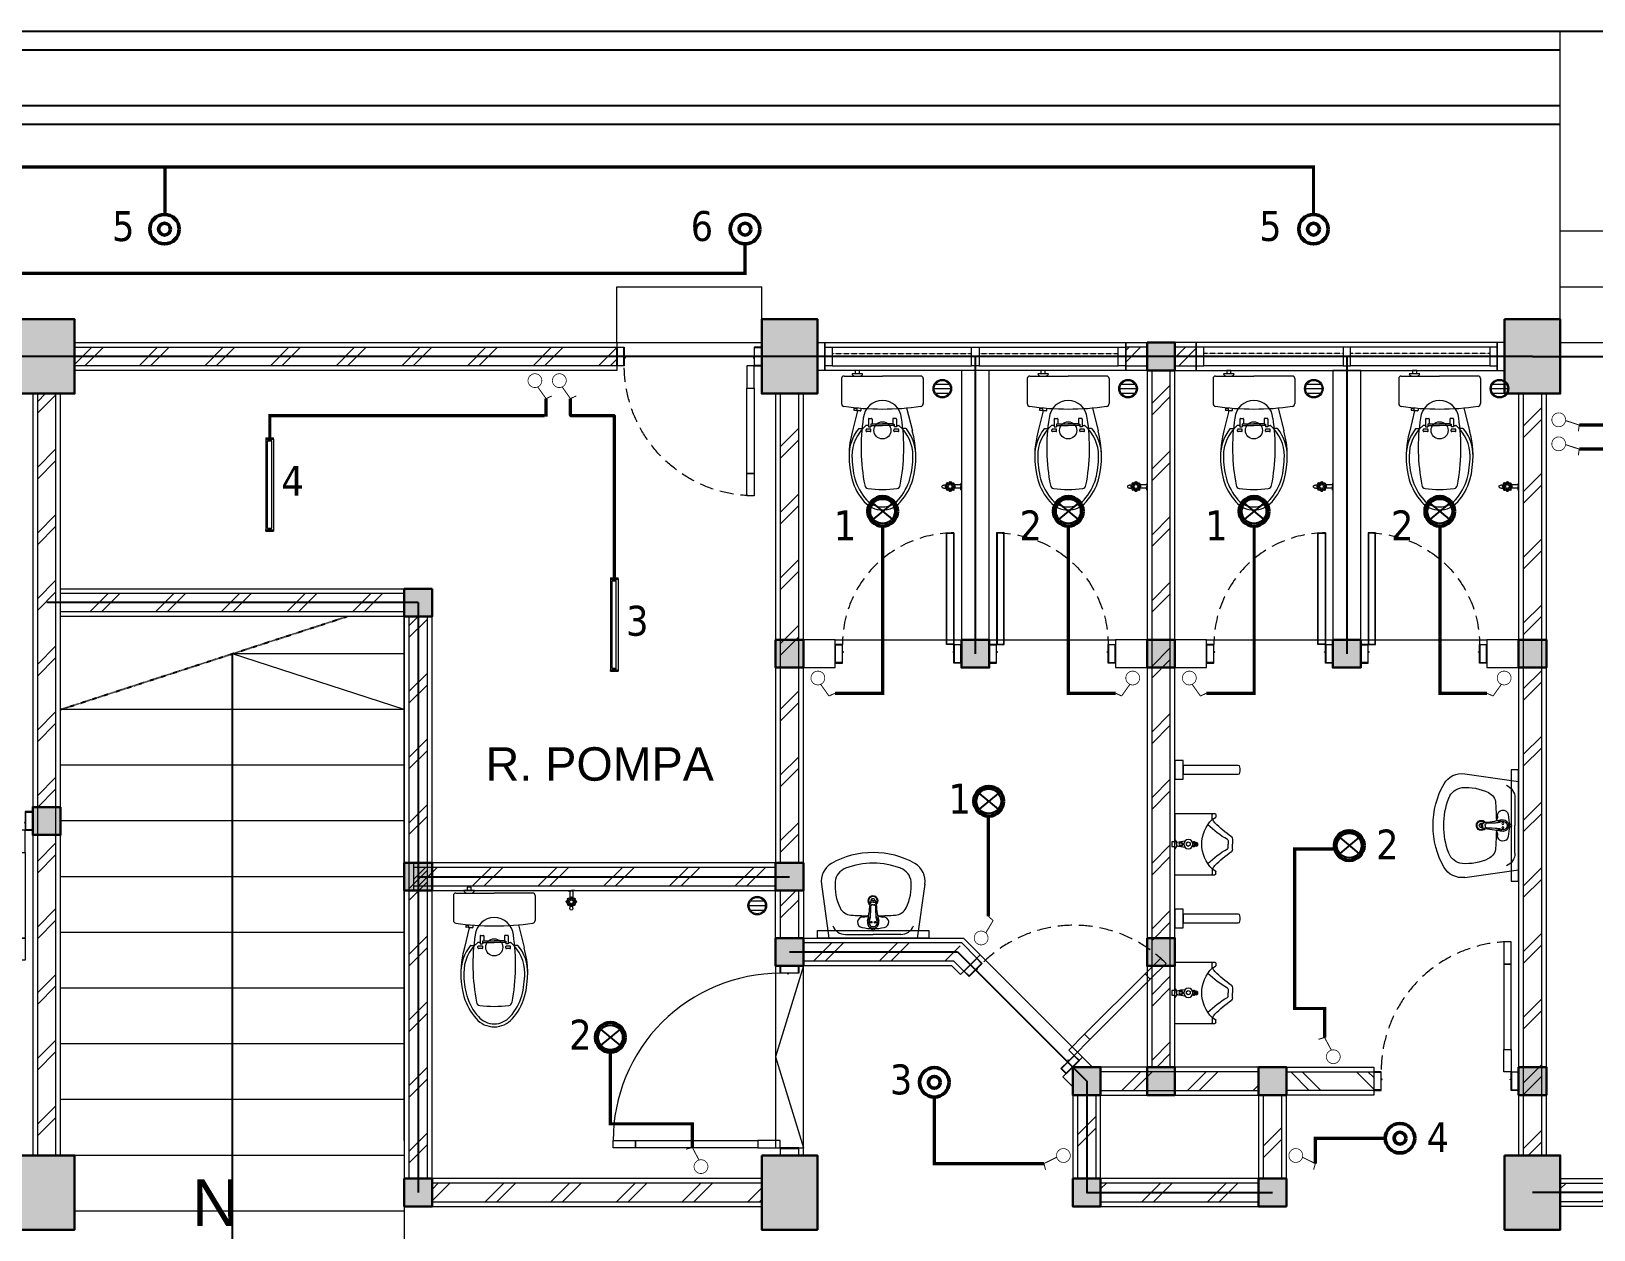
# Model space of a CAD drawing. Header units: millimetres. Extents: x -17012 to 17775, y -5570 to 5430.
# Drawn here: x -13506 to -11824, y -2368 to -1078 of the extents above; entities that cross this region are included whole.
import ezdxf
from ezdxf.enums import TextEntityAlignment as Align

# ---------------------------------------------------------------- set-up
doc = ezdxf.new("R2010")
doc.units = ezdxf.units.MM
for name, pattern in [('DASHDOT', [1, 0.5, -0.25, 0, -0.25]), ('DASHED2', [0.375, 0.25, -0.125]), ('HIDDEN', [0.375, 0.25, -0.125])]:
    doc.linetypes.add(name, pattern=pattern)
for name, color, linetype, lineweight in [('ars', 11, 'Continuous', 5), ('dinding', 5, 'Continuous', 15), ('HACH', 252, 'Continuous', 0), ('kabel', 1, 'Continuous', 50), ('KOLOM', 1, 'Continuous', 30), ('kus', 63, 'Continuous', 15), ('KUSEN', 30, 'Continuous', 15), ('LAMPU-LISTRIK', 22, 'Continuous', 0), ('lan', 7, 'Continuous', 15), ('not', 7, 'Continuous', 20), ('Notasi', 2, 'Continuous', 20), ('SANITAIR', 4, 'Continuous', 5), ('sol kol', 8, 'Continuous', 0)]:
    doc.layers.add(name, color=color, linetype=linetype, lineweight=lineweight)
doc.layers.add('as', color=1, linetype='Continuous', plot=False)
doc.layers.add('D1', color=1, linetype='Continuous')
doc.layers.add('potongan', color=210, linetype='Continuous')
doc.styles.get("Standard").update_dxf_attribs({"font": 'arial.ttf'})
doc.styles.add('tahoma', font='tahoma.ttf')
pattern_1 = [(45, (-13189.706, -4278.213), (-35.35534, 35.35534), []), (45, (-13177.206, -4278.213), (-35.35534, 35.35534), [])]

# ---------------------------------------------------------------- blocks, each defined once
blk = doc.blocks.new('K1')
at = {"layer": 'KOLOM'}
blk.add_lwpolyline([(0.2, 0.15), (-0.2, 0.15), (-0.2, -0.15), (0.2, -0.15), (0.2, 0.15)], dxfattribs=at)
blk = doc.blocks.new('P 70')
at = {"linetype": 'HIDDEN', "ltscale": 0.3}
blk.add_lwpolyline([(-0.74, 0.1, -0.414214), (-0.04, 0.8, -1.303225)], format="xyb", dxfattribs=at)
for points in [[(-0.04, 0.8), (-0.08, 0.8), (-0.08, 0.68), (-0.04, 0.68)], [(-0.04, 0.68), (-0.08, 0.68), (-0.08, 0.22), (-0.04, 0.22)], [(-0.04, 0.1), (-0.08, 0.1), (-0.08, 0.22), (-0.04, 0.22)], [(-0.7351, 0.06), (-0.74, 0.06), (-0.74, 0.0615), (-0.74, 0.1), (-0.78, 0.1), (-0.78, 0), (-0.74, 0), (-0.74, 0.0565), (-0.7351, 0.0583)], [(-0.742, 0.002), (-0.778, 0.002), (-0.778, 0.098), (-0.742, 0.098)], [(-0.0449, 0.06), (-0.04, 0.06), (-0.04, 0.0615), (-0.04, 0.1), (0, 0.1), (0, 0), (-0.04, 0), (-0.04, 0.0565), (-0.0449, 0.0583)], [(-0.038, 0.002), (-0.002, 0.002), (-0.002, 0.098), (-0.038, 0.098)]]:
    blk.add_lwpolyline(points, close=True)
blk = doc.blocks.new('KP')
at = {"layer": 'KOLOM'}
blk.add_lwpolyline([(0.075, -0.075), (-0.075, -0.075), (-0.075, 0.075), (0.075, 0.075), (0.075, -0.075)], dxfattribs=at)
blk = doc.blocks.new('washtafel L237 a')
for p, q in [((-0.2789, -0.2895), (-0.2378, 0)), ((-0.2378, 0), (0, 0)), ((0.2378, 0), (0, 0)), ((0.2789, -0.2895), (0.2378, 0)), ((-0.1485, -0.0191), (0, -0.0191)), ((0.1485, -0.0191), (0, -0.0191)), ((0, -0.1934), (-0.0071, -0.1934)), ((0, -0.2017), (-0.0067, -0.2017)), ((0, -0.1788), (-0.0059, -0.1788)), ((0, -0.1788), (0.0059, -0.1788)), ((0, -0.1934), (0.0071, -0.1934)), ((0, -0.2017), (0.0067, -0.2017))]:
    blk.add_line(p, q)
for centre, radius in [((-0.0111, -0.0848), 0.00488), ((0, -0.0432), 0.00695), ((0, -0.0432), 0.00529), ((0.0111, -0.0848), 0.00488)]:
    blk.add_circle(centre, radius)
for centre, radius, start, end in [((-0.1484, -0.0933), 0.0742, 90.06608, 157.50386), ((-0.0554, -0.0846), 0.0285, 98.13201, 275.81346), ((-0.0017, -0.3364), 0.2858, 89.66686, 101.6651), ((-0.0002, -0.0844), 0.0312, 89.69148, 225.35659), ((-0.0002, -0.0842), 0.0231, 89.5833, 212.81241), ((0.0017, -0.3364), 0.2858, 78.3349, 90.33314), ((0.0002, -0.0844), 0.0312, 314.64341, 90.30852), ((0.0002, -0.0842), 0.0231, 327.18759, 90.4167), ((0.0554, -0.0846), 0.0285, 264.18654, 81.86799), ((0.1484, -0.0933), 0.0742, 22.49614, 89.93392), ((0.0679, -0.2815), 0.2732, 154.05414, 184.62425), ((-0.1166, -0.1911), 0.0678, 92.54401, 154.459), ((0.0121, -2.1032), 1.9842, 91.19392, 93.80594), ((-0.0493, -0.1465), 0.0337, 40.11883, 95.45534), ((-0.528, -0.216), 0.5128, 2.56467, 13.89125), ((-0.0403, -0.1261), 0.0267, 4.63491, 46.93936), ((-0.0448, -0.113), 0.03, 5.69404, 32.81241), ((-0.6232, -0.1707), 0.6112, 359.80116, 5.69404), ((0.6232, -0.1707), 0.6112, 174.30596, 180.19884), ((0.0403, -0.1261), 0.0267, 133.06064, 175.36509), ((0.0448, -0.113), 0.03, 147.18759, 174.30596), ((0.528, -0.216), 0.5128, 166.10875, 177.43533), ((0.0493, -0.1465), 0.0337, 84.54466, 139.88117), ((-0.0121, -2.1032), 1.9842, 86.19406, 88.80608), ((0.1166, -0.1911), 0.0678, 25.541, 87.45599), ((-0.0679, -0.2815), 0.2732, 355.37575, 25.94586), ((0.0008, -0.1999), 0.0272, 129.5111, 54.46655), ((0.0009, -0.2), 0.0234, 136.87842, 48.81285), ((-0.0071, -0.1844), 0.009, 183.47511, 270), ((-0.0067, -0.1927), 0.009, 182.56467, 270), ((-0.0059, -0.1728), 0.006, 179.80116, 270), ((0.001, -0.1997), 0.0119, 184.49513, 2.42416), ((0.0059, -0.1728), 0.006, 270, 0.19884), ((0.0067, -0.1927), 0.009, 270, 357.43533), ((0.0071, -0.1844), 0.009, 270, 356.52489), ((-0.17, -0.3052), 0.11, 171.78601, 240.13946), ((-0.119, -0.2944), 0.0858, 186.0548, 250.1625), ((0.119, -0.2944), 0.0858, 289.8375, 353.9452), ((0.17, -0.3052), 0.11, 299.86054, 8.21399), ((-0.0032, -0.0174), 0.4426, 239.96311, 270.41712), ((-0.001, 0.0027), 0.4056, 248.72091, 270.13748), ((0.001, 0.0027), 0.4056, 269.86252, 291.27909), ((0.0032, -0.0174), 0.4426, 269.58288, 300.03689)]:
    blk.add_arc(centre, radius, start, end)
blk = doc.blocks.new('URINOIR ATAS')
for p, q in [((-0.027, 0.31), (0, 0.31)), ((-0.0198, 0.2864), (0, 0.2864)), ((0.027, 0.31), (0, 0.31)), ((0.0198, 0.2864), (0, 0.2864)), ((-0.165, 0), (-0.165, 0.2151)), ((-0.16, 0.2201), (-0.1473, 0.2201)), ((-0.1332, 0.2011), (-0.16, 0.2011)), ((-0.1332, 0.2011), (-0.143, 0.2176)), ((0.1332, 0.2011), (0.143, 0.2176)), ((0.1332, 0.2011), (0.16, 0.2011)), ((0.16, 0.2201), (0.1473, 0.2201)), ((0.165, 0), (0.165, 0.2151)), ((-0.0122, 0.1168), (0.0115, 0.1168)), ((-0.0113, 0.0974), (0.011, 0.0974)), ((-0.0112, 0.1072), (0.0111, 0.1072)), ((-0.0087, 0.112), (-0.0087, 0.1072)), ((-0.0075, 0.1132), (0.0078, 0.1132)), ((-0.0028, 0.1168), (-0.0028, 0.1132)), ((0.0026, 0.1168), (0.0026, 0.1132)), ((0.009, 0.112), (0.009, 0.1072)), ((-0.165, 0), (0, 0)), ((-0.009, 0.0103), (-0.0257, 0)), ((-0.0127, -0.0167), (-0.0127, 0)), ((-0.009, 0.0103), (0.0108, 0.0103)), ((0.165, 0), (0, 0)), ((0.0108, 0.0103), (0.0265, 0)), ((0.0127, 0), (0.0127, -0.0167)), ((0.0127, -0.0167), (-0.0127, -0.0167))]:
    blk.add_line(p, q)
for points in [[(-0.0111, 0.1072, 0.164804), (-0.0121, 0.1069, 0.105758), (-0.013, 0.1058, 0.068984), (-0.0136, 0.1043, 0.055178), (-0.0139, 0.1024, 0.055178), (-0.0137, 0.1004, 0.068984), (-0.0131, 0.0989, 0.105758), (-0.0122, 0.0977, 0.164804), (-0.0113, 0.0974, 0.164804), (-0.0103, 0.0977, 0.105758), (-0.0093, 0.0988, 0.068984), (-0.0088, 0.1003, 0.055178), (-0.0085, 0.1023, 0.055178), (-0.0087, 0.1043, 0.068984), (-0.0093, 0.1058, 0.105758), (-0.0102, 0.1069, 0.164804)], [(0, 0.0974, 0.070821), (0.0028, 0.0978, 0.082428), (0.005, 0.0988, 0.106823), (0.0065, 0.1005, 0.13413), (0.007, 0.1023, 0.13413), (0.0065, 0.1041, 0.106823), (0.005, 0.1058, 0.082428), (0.0028, 0.1069, 0.070821), (0, 0.1072, 0.070821), (-0.0028, 0.1069, 0.082428), (-0.005, 0.1058, 0.106823), (-0.0065, 0.1041, 0.13413), (-0.007, 0.1023, 0.13413), (-0.0065, 0.1005, 0.106823), (-0.005, 0.0988, 0.082428), (-0.0028, 0.0978, 0.070821)], [(0.0111, 0.1072, 0.164804), (0.0102, 0.1069, 0.105758), (0.0092, 0.1058, 0.068984), (0.0086, 0.1043, 0.055178), (0.0084, 0.1024, 0.055178), (0.0086, 0.1004, 0.068984), (0.0091, 0.0989, 0.105758), (0.0101, 0.0977, 0.164804), (0.011, 0.0974, 0.164804), (0.0119, 0.0977, 0.105758), (0.0129, 0.0988, 0.068984), (0.0135, 0.1003, 0.055178), (0.0137, 0.1023, 0.055178), (0.0135, 0.1043, 0.068984), (0.013, 0.1058, 0.105758), (0.012, 0.1069, 0.164804)]]:
    blk.add_lwpolyline(points, format="xyb", close=True)
blk.add_lwpolyline([(0.0065, 0.0614), (0.0126, 0.0719), (0.0065, 0.0824), (-0.0056, 0.0824), (-0.0117, 0.0719), (-0.0056, 0.0614)], close=True)
for centre, radius in [((0, 0.072), 0.025), ((0.0002, 0.032), 0.0106), ((0, 0.0319), 0.00723)]:
    blk.add_circle(centre, radius)
for centre, radius, start, end in [((-0.6138, 0.7181), 0.7085, 314.76544, 324.21792), ((-0.4765, 0.5364), 0.5177, 315.9836, 330.73363), ((-0.027, 0.2952), 0.0148, 90, 144.21792), ((-0.0198, 0.2805), 0.00593, 90, 150.73363), ((0.0198, 0.2805), 0.00593, 29.26637, 90), ((0.4765, 0.5364), 0.5177, 209.26637, 224.0164), ((0.027, 0.2952), 0.0148, 35.78208, 90), ((0.6138, 0.7181), 0.7085, 215.78208, 225.23456), ((-0.16, 0.2151), 0.005, 90, 180), ((-0.16, 0.1961), 0.005, 90, 180), ((-0.1473, 0.2151), 0.005, 30.58586, 90), ((-0.1513, 0.2563), 0.055, 287.36023, 311.4179), ((0.0012, 0.3316), 0.1873, 224.1477, 269.64221), ((-0.0012, 0.3316), 0.1873, 270.35779, 315.8523), ((0.1513, 0.2563), 0.055, 228.5821, 252.63977), ((0.1473, 0.2151), 0.005, 90, 149.41414), ((0.16, 0.2151), 0.005, 0, 90), ((0.16, 0.1961), 0.005, 0, 90), ((-0.0004, 0.1057), 0.0162, 43.01693, 136.98307), ((-0.0075, 0.112), 0.00119, 90, 180), ((0.0078, 0.112), 0.00119, 0, 90), ((0.1202, 0.0571), 0.1375, 181.34816, 199.92359), ((-0.1902, 0.0624), 0.2077, 345.47033, 357.66921)]:
    blk.add_arc(centre, radius, start, end)
blk = doc.blocks.new('P 60')
at = {"linetype": 'HIDDEN', "ltscale": 0.3}
blk.add_lwpolyline([(-0.64, 0.1, -0.414214), (-0.04, 0.7, -1.303225)], format="xyb", dxfattribs=at)
for points in [[(-0.04, 0.7), (-0.04, 0.1), (-0.08, 0.1), (-0.08, 0.7)], [(-0.042, 0.698), (-0.042, 0.102), (-0.078, 0.102), (-0.078, 0.698)], [(-0.6351, 0.06), (-0.64, 0.06), (-0.64, 0.0615), (-0.64, 0.1), (-0.68, 0.1), (-0.68, 0), (-0.64, 0), (-0.64, 0.0565), (-0.6351, 0.0583)], [(-0.642, 0.002), (-0.678, 0.002), (-0.678, 0.098), (-0.642, 0.098)], [(-0.0449, 0.06), (-0.04, 0.06), (-0.04, 0.0615), (-0.04, 0.1), (0, 0.1), (0, 0), (-0.04, 0), (-0.04, 0.0565), (-0.0449, 0.0583)], [(-0.038, 0.002), (-0.002, 0.002), (-0.002, 0.098), (-0.038, 0.098)]]:
    blk.add_lwpolyline(points, close=True)
blk = doc.blocks.new('KRAN ATAS')
for p, q in [((-0.0185, 0.0015), (-0.0185, 0)), ((-0.0185, 0), (0, 0)), ((-0.018, 0.002), (0, 0.002)), ((-0.0085, 0.006), (-0.0085, 0.0396)), ((0.018, 0.002), (0, 0.002)), ((0.0185, 0), (0, 0)), ((0.0085, 0.006), (0.0085, 0.0396)), ((0.0185, 0.0015), (0.0185, 0))]:
    blk.add_line(p, q)
for centre, radius, start, end in [((-0.0413, 0.0899), 0.0331, 343.1048, 7.2203), ((0, 0.0958), 0.00865, 90, 191.4881), ((-0.0001, 0.0803), 0.0057, 89.095, 165.324), ((-0.0001, 0.0792), 0.0057, 89.095, 152.59378), ((0, 0.0958), 0.00865, 348.5119, 90), ((0.0001, 0.0803), 0.0057, 14.676, 90.905), ((0.0001, 0.0792), 0.0057, 27.40622, 90.905), ((0.0413, 0.0899), 0.0331, 172.7797, 196.8952), ((-0.0215, 0.0597), 0.0057, 92.509, 270.03428), ((-0.0203, 0.0597), 0.0057, 105.44997, 257.24072), ((-0.0001, 0.0602), 0.0223, 89.786, 270.21408), ((-0.0155, 0.075), 0.0057, 47.464, 224.6597), ((-0.0148, 0.0454), 0.0057, 142.579, 307.6346), ((-0.0147, 0.0741), 0.0057, 60.32073, 212.54146), ((-0.014, 0.0462), 0.0057, 154.49735, 295.72823), ((-0.018, 0.0015), 0.0005, 90, 180), ((-0.0001, 0.0604), 0.0162, 89.70943, 270.29489), ((-0.0125, 0.006), 0.004, 270, 0), ((-0.0001, 0.0602), 0.0102, 89.532, 270.46788), ((0.0004, 0.0397), 0.0057, 191.86, 266.0615), ((0.0004, 0.0409), 0.0057, 205.96523, 266.0615), ((0.0001, 0.0602), 0.0223, 269.78592, 90.214), ((0.0001, 0.0604), 0.0162, 269.70511, 90.29057), ((0.0001, 0.0602), 0.0102, 269.53212, 90.468), ((-0.0004, 0.0397), 0.0057, 273.9385, 348.14), ((-0.0004, 0.0409), 0.0057, 273.9385, 334.03477), ((0.0125, 0.006), 0.004, 180, 270), ((0.0148, 0.0454), 0.0057, 232.3654, 37.421), ((0.014, 0.0462), 0.0057, 244.27177, 25.50265), ((0.0155, 0.075), 0.0057, 315.3403, 132.536), ((0.0147, 0.0741), 0.0057, 327.45854, 119.67927), ((0.018, 0.0015), 0.0005, 0, 90), ((0.0215, 0.0597), 0.0057, 269.96572, 87.491), ((0.0203, 0.0597), 0.0057, 282.75928, 74.55003)]:
    blk.add_arc(centre, radius, start, end)
blk = doc.blocks.new('CLOSET ATAS')
for p, q in [((0, 0.2065), (0, 0)), ((0.0135, 0.22), (0.1478, 0.22)), ((0.1715, 0.1302), (0.294, 0.161)), ((0.2661, 0.0755), (0.2661, 0.0876)), ((0.2825, 0.1254), (0.2825, 0.1065)), ((0.2854, 0.0847), (0.2854, 0.0653)), ((0.2956, 0.0878), (0.2884, 0.0878)), ((0.2986, 0.0847), (0.2986, 0.0653)), ((0, -0.2065), (0, 0)), ((0.2282, 0.0728), (0.2282, 0.0581)), ((0.2309, 0.0755), (0.2726, 0.0755)), ((0.2309, 0.0554), (0.2565, 0.0554)), ((0.2565, 0.0554), (0.2593, 0.0631)), ((0.2565, 0.0554), (0.2565, 0)), ((0.2565, -0.0554), (0.2565, 0)), ((0.2593, 0.0631), (0.2726, 0.0631)), ((0.2662, 0.0631), (0.2662, 0)), ((0.2662, -0.0631), (0.2662, 0)), ((0.2726, 0.0755), (0.2726, 0.0631)), ((0.2956, 0.0622), (0.2884, 0.0622)), ((0.2282, -0.0728), (0.2282, -0.0581)), ((0.2309, -0.0554), (0.2565, -0.0554)), ((0.2309, -0.0755), (0.2726, -0.0755)), ((0.2565, -0.0554), (0.2593, -0.0631)), ((0.2593, -0.0631), (0.2726, -0.0631)), ((0.2661, -0.0755), (0.2661, -0.0876)), ((0.2726, -0.0755), (0.2726, -0.0631)), ((0.2854, -0.0653), (0.2854, -0.0847)), ((0.2956, -0.0622), (0.2884, -0.0622)), ((0.2986, -0.0653), (0.2986, -0.0847)), ((-0.013, -0.1235), (-0.0311, -0.1235)), ((-0.0311, -0.1235), (-0.0311, -0.1465)), ((-0.0311, -0.1465), (-0.013, -0.1465)), ((-0.013, -0.1065), (-0.013, -0.1635)), ((0.1707, -0.1382), (0.185, -0.1382)), ((0.1726, -0.1163), (0.185, -0.1163)), ((0.1727, -0.1509), (0.1727, -0.1382)), ((0.1754, -0.1536), (0.1816, -0.1536)), ((0.1843, -0.1382), (0.1843, -0.1509)), ((0.1877, -0.1191), (0.1877, -0.1355)), ((0.1877, -0.1343), (0.294, -0.161)), ((0.2825, -0.1254), (0.2825, -0.1065)), ((0.2956, -0.0878), (0.2884, -0.0878)), ((0.0135, -0.22), (0.1478, -0.22))]:
    blk.add_line(p, q)
blk.add_circle((0.292, 0), 0.046)
for centre, radius, start, end in [((0.0135, 0.2065), 0.0135, 90, 180), ((0.1478, 0.205), 0.015, 8.08701, 90), ((-1.2701, 0.0035), 1.4471, 359.8599, 8.08701), ((0.4286, -0.0506), 0.2306, 89.48257, 128.74106), ((0.4306, -0.32), 0.5, 75.27892, 105.85155), ((0.2354, 0), 0.1034, 95.49361, 264.50639), ((0.3852, -0.9507), 1.0657, 79.04609, 98.61965), ((0.2711, 0.0876), 0.005, 138.74052, 180), ((0.4286, -0.0506), 0.2146, 89.48257, 138.74052), ((0.2875, 0.1254), 0.005, 128.74106, 180), ((0.2884, 0.0847), 0.00307, 90, 180), ((0.2956, 0.0847), 0.00307, 0, 90), ((0.4306, -0.32), 0.484, 75.27892, 90), ((0.4654, -0.1406), 0.3019, 48.53709, 73.13138), ((0.4654, -0.1406), 0.3179, 48.53709, 73.13138), ((0.5848, 0.0758), 0.02, 7.84587, 81.60377), ((0.59, 0), 0.114, 0, 48.65811), ((0.59, 0), 0.13, 0, 48.65811), ((-1.2701, -0.0035), 1.4471, 351.91299, 0.1401), ((0.2309, 0.0728), 0.00271, 90, 180), ((0.2309, 0.0581), 0.00271, 180, 270), ((0.2884, 0.0653), 0.00307, 180, 270), ((0.2956, 0.0653), 0.00307, 270, 0), ((0.035, 0), 0.575, 352.15413, 7.84587), ((0.59, 0), 0.114, 311.34189, 0), ((0.59, 0), 0.13, 311.34189, 0), ((0.2309, -0.0581), 0.00271, 90, 180), ((0.2309, -0.0728), 0.00271, 180, 270), ((0.2884, -0.0653), 0.00307, 90, 180), ((0.2956, -0.0653), 0.00307, 0, 90), ((0.5848, -0.0758), 0.02, 278.39623, 352.15413), ((-0.0162, -0.1234), 0.0171, 24.41224, 79.38682), ((-0.0162, -0.1467), 0.0171, 280.61318, 335.58776), ((0.1754, -0.1509), 0.00271, 180, 270), ((0.1816, -0.1509), 0.00271, 270, 0), ((0.185, -0.1191), 0.00271, 0, 90), ((0.185, -0.1355), 0.00271, 270, 0), ((0.3853, 0.9483), 1.0633, 261.35799, 280.97627), ((0.2711, -0.0876), 0.005, 180, 221.25948), ((0.4286, 0.0506), 0.2146, 221.25948, 270.51743), ((0.2875, -0.1254), 0.005, 180, 231.25894), ((0.4286, 0.0506), 0.2306, 231.25894, 270.51743), ((0.2884, -0.0847), 0.00307, 180, 270), ((0.4306, 0.32), 0.5, 254.14845, 284.72108), ((0.2956, -0.0847), 0.00307, 270, 0), ((0.4306, 0.32), 0.484, 270, 284.72108), ((0.4654, 0.1406), 0.3019, 286.86862, 311.46291), ((0.4654, 0.1406), 0.3179, 286.86862, 311.46291), ((0.0135, -0.2065), 0.0135, 180, 270), ((0.1478, -0.205), 0.015, 270, 351.91299)]:
    blk.add_arc(centre, radius, start, end)
blk = doc.blocks.new('*X4')
at = {"color": 0}
for p, q in [((18.491, 19.1926), (18.5795, 19.1926)), ((18.4987, 19.2176), (18.5717, 19.2176)), ((18.4987, 19.1676), (18.5717, 19.1676))]:
    blk.add_line(p, q, dxfattribs=at)
blk = doc.blocks.new('SFLOOR')
for radius in [0.05, 0.0442]:
    blk.add_circle((0, 0), radius)
blk.add_blockref('*X4', (-18.5352, -19.1926))
blk = doc.blocks.new('NOTASI RUANG')
at = {"layer": 'not'}
for height, p in [(0.26, (-0.011, 0.3)), (0.175, (-0.009, -0.017))]:
    blk.add_attdef('RUANG', text='', height=height, dxfattribs=at).set_placement(p, align=Align.MIDDLE_CENTER)
blk = doc.blocks.new('ROSET')
at = {"layer": 'kabel', "color": 2, "linetype": 'Continuous'}
blk.add_circle((917212.6, 345614.4), 15.9, dxfattribs=at)
at = {"layer": 'potongan', "color": 2, "ltscale": 150}
for p, q in [((917202.4, 345622.9), (917222.8, 345606)), ((917222.8, 345622.9), (917202.4, 345606))]:
    blk.add_line(p, q, dxfattribs=at)
blk.add_circle((917212.6, 345614.4), 13.2, dxfattribs=at)
blk = doc.blocks.new('RV2')
at = {"layer": 'kabel', "color": 2, "linetype": 'Continuous'}
for radius in [15.9, 6.34]:
    blk.add_circle((936836.5, 350587.4), radius, dxfattribs=at)
blk = doc.blocks.new('GEH')
at = {"layer": 'D1', "color": 60, "const_width": 8.16}
for points in [[(2070636, -300082), (2070659, -299965)], [(2070659, -299965), (2070712, -299965)]]:
    blk.add_lwpolyline(points, dxfattribs=at)
at = {"layer": 'D1', "color": 60, "const_width": 6.12}
for points in [[(2070579, -300138, -0.991808), (2070694, -300139)], [(2070579, -300139, 0.991808), (2070694, -300138)]]:
    blk.add_lwpolyline(points, format="xyb", dxfattribs=at)
blk = doc.blocks.new('RVG2E')
at = {"layer": 'LAMPU-LISTRIK', "color": 60, "ltscale": 2}
for p, q in [((916780.2, 336533.6), (916780.2, 336525.3)), ((916780.2, 336533.6), (916781.4, 336533.6)), ((916781.4, 336525.3), (916780.2, 336525.3)), ((916781.4, 336533.6), (916781.4, 336525.3)), ((916782.6, 336530.8), (916781.4, 336530.8)), ((916782.6, 336530.5), (916781.4, 336530.5)), ((916782.6, 336528.8), (916781.4, 336528.8)), ((916782.6, 336528.5), (916781.4, 336528.5)), ((916782.6, 336531.2), (916782.6, 336528.1)), ((916783.2, 336531.9), (916877.4, 336531.9)), ((916783.2, 336527.4), (916877.4, 336527.4)), ((916783.4, 336531.9), (916783.4, 336527.4)), ((916877.3, 336531.9), (916877.3, 336527.4)), ((916878.1, 336531.2), (916878.1, 336528.1)), ((916878.1, 336530.8), (916879.3, 336530.8)), ((916878.1, 336530.5), (916879.3, 336530.5)), ((916878.1, 336528.8), (916879.3, 336528.8)), ((916878.1, 336528.5), (916879.3, 336528.5)), ((916879.3, 336533.6), (916879.3, 336525.3)), ((916880.4, 336533.6), (916879.3, 336533.6)), ((916879.3, 336525.3), (916880.4, 336525.3)), ((916880.4, 336533.6), (916880.4, 336525.3))]:
    blk.add_line(p, q, dxfattribs=at)
at = {"layer": 'LAMPU-LISTRIK', "color": 60}
for p, q in [((916879.3, 336533.6), (916781.4, 336533.6)), ((916879.3, 336525.3), (916781.4, 336525.3))]:
    blk.add_line(p, q, dxfattribs=at)
at = {"layer": 'LAMPU-LISTRIK', "color": 60, "ltscale": 2}
for centre, major_axis, start_param, end_param in [((916783.2, 336531.2), (-0.479, 0.479), -0.785398, 0.785398), ((916783.2, 336528.1), (-0.479, 0.479), 0.785398, 2.356194), ((916877.4, 336531.2), (0.479, 0.479), 5.497787, 7.068583), ((916877.4, 336528.1), (0.479, 0.479), 3.926991, 5.497787)]:
    blk.add_ellipse(centre, major_axis=major_axis, ratio=1, start_param=start_param, end_param=end_param, dxfattribs=at)

msp = doc.modelspace()

# ---------------------------------------------------------------- hatches: boundary and pattern name
at = {"layer": 'ars'}
h = msp.add_hatch(dxfattribs=at)
h.set_pattern_fill('TEMBOK', color=256, scale=50)
h.set_pattern_definition(pattern_1)
h.paths.add_polyline_path([(-13459.7, -1418.2), (-12875.7, -1418.2), (-12875.7, -1438.2), (-13459.7, -1438.2)])
h = msp.add_hatch(dxfattribs=at)
h.set_pattern_fill('TEMBOK', color=256, scale=50)
h.set_pattern_definition([(45, (-12445.706, -3378.213), (-35.3553, 35.3553), []), (45, (-12433.206, -3378.213), (-35.3553, 35.3553), [])])
h.paths.add_polyline_path([(-12304.7, -1418.2), (-12327.7, -1418.2), (-12327.7, -1438.2), (-12304.7, -1438.2)])
h = msp.add_hatch(dxfattribs=at)
h.set_pattern_fill('TEMBOK', color=256, scale=50)
h.set_pattern_definition([(45, (-12384.706, -3378.213), (-35.3553, 35.3553), []), (45, (-12372.206, -3378.213), (-35.3553, 35.3553), [])])
h.paths.add_polyline_path([(-12251.7, -1418.2), (-12274.7, -1418.2), (-12274.7, -1438.2), (-12251.7, -1438.2)])
h = msp.add_hatch(dxfattribs=at)
h.set_pattern_fill('TEMBOK', color=256, scale=50)
h.set_pattern_definition(pattern_1)
h.paths.add_polyline_path([(-12299.7, -1443.2), (-12299.7, -2193.2), (-12279.7, -2193.2), (-12279.7, -1443.2)])
h = msp.add_hatch(dxfattribs=at)
h.set_pattern_fill('TEMBOK', color=256, scale=50)
h.set_pattern_definition(pattern_1)
h.paths.add_polyline_path([(-13479.7, -2288.2), (-13479.7, -1468.2), (-13499.7, -1468.2), (-13499.7, -2288.2)])
h = msp.add_hatch(dxfattribs=at)
h.set_pattern_fill('TEMBOK', color=256, scale=50)
h.set_pattern_definition(pattern_1)
h.paths.add_polyline_path([(-12679.7, -1973.2), (-12679.7, -1468.2), (-12699.7, -1468.2), (-12699.7, -1973.2)])
h = msp.add_hatch(dxfattribs=at)
h.set_pattern_fill('TEMBOK', color=256, scale=50)
h.set_pattern_definition(pattern_1)
h.paths.add_polyline_path([(-11879.7, -2288.2), (-11879.7, -1468.2), (-11899.7, -1468.2), (-11899.7, -2288.2)])
h = msp.add_hatch(dxfattribs=at)
h.set_pattern_fill('TEMBOK', color=256, scale=50)
h.set_pattern_definition(pattern_1)
h.paths.add_polyline_path([(-13474.7, -1683.2), (-13104.7, -1683.2), (-13104.7, -1703.2), (-13474.7, -1703.2)])
h = msp.add_hatch(dxfattribs=at)
h.set_pattern_fill('TEMBOK', color=256, scale=50)
h.set_pattern_definition([(45, (-13184.706, -4278.213), (-35.3553, 35.3553), []), (45, (-13172.206, -4278.213), (-35.3553, 35.3553), [])])
h.paths.add_polyline_path([(-13079.7, -2313.2), (-13079.7, -1708.2), (-13099.7, -1708.2), (-13099.7, -2313.2)])
h = msp.add_hatch(dxfattribs=at)
h.set_pattern_fill('TEMBOK', color=256, scale=50)
h.set_pattern_definition(pattern_1)
h.paths.add_polyline_path([(-12704.7, -1978.2), (-13094.7, -1978.2), (-13094.7, -1998.2), (-12704.7, -1998.2)])
h = msp.add_hatch(dxfattribs=at)
h.set_pattern_fill('TEMBOK', color=256, scale=50)
h.set_pattern_definition(pattern_1)
h.paths.add_polyline_path([(-12699.7, -2003.2), (-12699.7, -2054.2), (-12679.7, -2054.2), (-12679.7, -2003.2)])
h = msp.add_hatch(dxfattribs=at)
h.set_pattern_fill('TEMBOK', color=256, scale=50)
h.set_pattern_definition([(45, (-13189.706, -4019.213), (-35.3553, 35.3553), []), (45, (-13177.206, -4019.213), (-35.3553, 35.3553), [])])
h.paths.add_polyline_path([(-12674.7, -2059.2), (-12504.6, -2059.2), (-12512.8, -2079.2), (-12674.7, -2079.2)])
h = msp.add_hatch(dxfattribs=at)
h.set_pattern_fill('TEMBOK', color=256, scale=50)
h.set_pattern_definition(pattern_1)
h.paths.add_polyline_path([(-12184.7, -2198.2), (-12354.7, -2198.2), (-12354.7, -2218.2), (-12184.7, -2218.2)])
h = msp.add_hatch(dxfattribs=at)
h.set_pattern_fill('TEMBOK', color=256, scale=50)
h.set_pattern_definition([(135, (-10884.706, -4158.213), (35.3553, 35.3553), []), (135, (-10897.206, -4158.213), (35.3553, 35.3553), [])])
h.paths.add_polyline_path([(-12154.7, -2198.2), (-12060.7, -2198.2), (-12060.7, -2218.2), (-12154.7, -2218.2)])
h = msp.add_hatch(dxfattribs=at)
h.set_pattern_fill('TEMBOK', color=256, scale=50)
h.set_pattern_definition(pattern_1)
h.paths.add_polyline_path([(-12379.7, -2223.2), (-12379.7, -2313.2), (-12359.7, -2313.2), (-12359.7, -2223.2)])
h = msp.add_hatch(dxfattribs=at)
h.set_pattern_fill('TEMBOK', color=256, scale=50)
h.set_pattern_definition(pattern_1)
h.paths.add_polyline_path([(-12179.7, -2223.2), (-12179.7, -2313.2), (-12159.7, -2313.2), (-12159.7, -2223.2)])
h = msp.add_hatch(dxfattribs=at)
h.set_pattern_fill('TEMBOK', color=256, scale=50)
h.set_pattern_definition(pattern_1)
h.paths.add_polyline_path([(-12719.7, -2318.2), (-13074.7, -2318.2), (-13074.7, -2338.2), (-12719.7, -2338.2)])
h = msp.add_hatch(dxfattribs=at)
h.set_pattern_fill('TEMBOK', color=256, scale=50)
h.set_pattern_definition(pattern_1)
h.paths.add_polyline_path([(-12184.7, -2318.2), (-12354.7, -2318.2), (-12354.7, -2338.2), (-12184.7, -2338.2)])
h = msp.add_hatch(dxfattribs=at)
h.set_pattern_fill('TEMBOK', color=256, scale=50)
h.set_pattern_definition(pattern_1)
h.paths.add_polyline_path([(-11319.7, -2338.2), (-11859.7, -2338.2), (-11859.7, -2318.2), (-11319.7, -2318.2)])
at = {"layer": 'sol kol'}
for points in [[(-13519.7, -1388.2), (-13519.7, -1468.2), (-13459.7, -1468.2), (-13459.7, -1388.2)], [(-12719.7, -1388.2), (-12719.7, -1468.2), (-12659.7, -1468.2), (-12659.7, -1388.2)], [(-11919.7, -1388.2), (-11919.7, -1468.2), (-11859.7, -1468.2), (-11859.7, -1388.2)], [(-12304.7, -1413.2), (-12274.7, -1413.2), (-12274.7, -1443.2), (-12304.7, -1443.2)], [(-13074.7, -1678.2), (-13104.7, -1678.2), (-13104.7, -1708.2), (-13074.7, -1708.2)], [(-12704.7, -1733.2), (-12674.7, -1733.2), (-12674.7, -1763.2), (-12704.7, -1763.2)], [(-12504.7, -1733.2), (-12474.7, -1733.2), (-12474.7, -1763.2), (-12504.7, -1763.2)], [(-12304.7, -1733.2), (-12274.7, -1733.2), (-12274.7, -1763.2), (-12304.7, -1763.2)], [(-12104.7, -1733.2), (-12074.7, -1733.2), (-12074.7, -1763.2), (-12104.7, -1763.2)], [(-11904.7, -1733.2), (-11874.7, -1733.2), (-11874.7, -1763.2), (-11904.7, -1763.2)], [(-13474.7, -1913.2), (-13504.7, -1913.2), (-13504.7, -1943.2), (-13474.7, -1943.2)], [(-13074.7, -1973.2), (-13104.7, -1973.2), (-13104.7, -2003.2), (-13074.7, -2003.2)], [(-12674.7, -1973.2), (-12704.7, -1973.2), (-12704.7, -2003.2), (-12674.7, -2003.2)], [(-12674.7, -2054.2), (-12704.7, -2054.2), (-12704.7, -2084.2), (-12674.7, -2084.2)], [(-12304.7, -2054.2), (-12274.7, -2054.2), (-12274.7, -2084.2), (-12304.7, -2084.2)], [(-12384.7, -2193.2), (-12354.7, -2193.2), (-12354.7, -2223.2), (-12384.7, -2223.2)], [(-12304.7, -2193.2), (-12274.7, -2193.2), (-12274.7, -2223.2), (-12304.7, -2223.2)], [(-12184.7, -2193.2), (-12154.7, -2193.2), (-12154.7, -2223.2), (-12184.7, -2223.2)], [(-11904.7, -2193.2), (-11874.7, -2193.2), (-11874.7, -2223.2), (-11904.7, -2223.2)], [(-13519.7, -2288.2), (-13519.7, -2368.2), (-13459.7, -2368.2), (-13459.7, -2288.2)], [(-12719.7, -2288.2), (-12719.7, -2368.2), (-12659.7, -2368.2), (-12659.7, -2288.2)], [(-11919.7, -2288.2), (-11919.7, -2368.2), (-11859.7, -2368.2), (-11859.7, -2288.2)], [(-13074.7, -2313.2), (-13104.7, -2313.2), (-13104.7, -2343.2), (-13074.7, -2343.2)], [(-12384.7, -2313.2), (-12354.7, -2313.2), (-12354.7, -2343.2), (-12384.7, -2343.2)], [(-12184.7, -2313.2), (-12154.7, -2313.2), (-12154.7, -2343.2), (-12184.7, -2343.2)]]:
    msp.add_hatch(color=256, dxfattribs=at).paths.add_polyline_path(points)

# ---------------------------------------------------------------- linework, layer by layer
for p, q in [((-15639.7, -1078.2), (-10339.7, -1078.2)), ((-15619.7, -1098.2), (-11859.7, -1098.2)), ((-15559.7, -1158.2), (-11859.7, -1158.2)), ((-15539.7, -1178.2), (-11859.7, -1178.2)), ((-13289.7, -2408.2), (-13289.7, -1748.2))]:
    msp.add_line(p, q)
at = {"linetype": 'DASHDOT'}
msp.add_line((-13474.7, -1808.2), (-13166.4, -1708.2), dxfattribs=at)
at = {"layer": 'ars'}
for p, q in [((-12674.7, -2059.2), (-12504.6, -2059.2)), ((-12674.7, -2079.2), (-12674.7, -2059.2)), ((-12487.9, -2075.8), (-12504.6, -2059.2)), ((-12512.8, -2079.2), (-12674.7, -2079.2)), ((-12502.1, -2090), (-12512.8, -2079.2))]:
    msp.add_line(p, q, dxfattribs=at)
for points in [[(-13459.7, -1418.2), (-12875.7, -1418.2), (-12875.7, -1438.2), (-13459.7, -1438.2)], [(-12304.7, -1418.2), (-12327.7, -1418.2), (-12327.7, -1438.2), (-12304.7, -1438.2)], [(-12251.7, -1418.2), (-12274.7, -1418.2), (-12274.7, -1438.2), (-12251.7, -1438.2)], [(-12299.7, -1443.2), (-12299.7, -2193.2), (-12279.7, -2193.2), (-12279.7, -1443.2)], [(-13479.7, -2288.2), (-13479.7, -1468.2), (-13499.7, -1468.2), (-13499.7, -2288.2)], [(-12679.7, -1973.2), (-12679.7, -1468.2), (-12699.7, -1468.2), (-12699.7, -1973.2)], [(-11879.7, -2288.2), (-11879.7, -1468.2), (-11899.7, -1468.2), (-11899.7, -2288.2)], [(-13474.7, -1683.2), (-13104.7, -1683.2), (-13104.7, -1703.2), (-13474.7, -1703.2)], [(-13079.7, -2313.2), (-13079.7, -1708.2), (-13099.7, -1708.2), (-13099.7, -2313.2)], [(-12266, -1883.2), (-12266, -1863.2), (-12274.7, -1863.2), (-12274.7, -1883.2)], [(-12704.7, -1978.2), (-13094.7, -1978.2), (-13094.7, -1998.2), (-12704.7, -1998.2)], [(-12699.7, -2003.2), (-12699.7, -2054.2), (-12679.7, -2054.2), (-12679.7, -2003.2)], [(-12266, -2043.2), (-12266, -2023.2), (-12274.7, -2023.2), (-12274.7, -2043.2)], [(-12184.7, -2198.2), (-12354.7, -2198.2), (-12354.7, -2218.2), (-12184.7, -2218.2)], [(-12154.7, -2198.2), (-12060.7, -2198.2), (-12060.7, -2218.2), (-12154.7, -2218.2)], [(-12379.7, -2223.2), (-12379.7, -2313.2), (-12359.7, -2313.2), (-12359.7, -2223.2)], [(-12179.7, -2223.2), (-12179.7, -2313.2), (-12159.7, -2313.2), (-12159.7, -2223.2)], [(-12719.7, -2318.2), (-13074.7, -2318.2), (-13074.7, -2338.2), (-12719.7, -2338.2)], [(-12184.7, -2318.2), (-12354.7, -2318.2), (-12354.7, -2338.2), (-12184.7, -2338.2)], [(-11319.7, -2338.2), (-11859.7, -2338.2), (-11859.7, -2318.2), (-11319.7, -2318.2)]]:
    msp.add_lwpolyline(points, close=True, dxfattribs=at)
at = {"layer": 'as'}
for p, q in [((-13089.7, -1693.2), (-13489.7, -1693.2)), ((-13089.7, -1693.2), (-13089.7, -2328.2)), ((-13089.7, -1988.2), (-12689.7, -1988.2)), ((-12689.7, -2069.2), (-12508.7, -2069.2))]:
    msp.add_line(p, q, dxfattribs=at)
for points in [[(-13489.7, -1428.2), (-15289.7, -1428.2)], [(-12689.7, -1428.2), (-13489.7, -1428.2)], [(-11889.7, -1428.2), (-12689.7, -1428.2)], [(-12489.7, -1428.2), (-12489.7, -1748.2)], [(-12089.7, -1428.2), (-12089.7, -1748.2)], [(-11889.7, -1428.2), (-10689.7, -1428.2), (-10689.7, -3628.2)], [(-12508.7, -2069.2), (-12369.7, -2208.2), (-12369.7, -2328.2), (-12169.7, -2328.2)], [(-10689.7, -2328.2), (-11889.7, -2328.2)]]:
    msp.add_lwpolyline(points, dxfattribs=at)
at = {"layer": 'dinding'}
for p, q in [((-12674.7, -2054.2), (-12502.5, -2054.2)), ((-12674.7, -2084.2), (-12674.7, -2054.2)), ((-12484.4, -2072.3), (-12502.5, -2054.2)), ((-12514.9, -2084.2), (-12674.7, -2084.2)), ((-12505.6, -2093.5), (-12514.9, -2084.2)), ((-12505.6, -2093.5), (-12484.4, -2072.3)), ((-12374.1, -2182.6), (-12395.3, -2203.8)), ((-12363.5, -2193.2), (-12374.1, -2182.6)), ((-12384.7, -2214.4), (-12395.3, -2203.8))]:
    msp.add_line(p, q, dxfattribs=at)
for points in [[(-13459.7, -1413.2), (-12875.7, -1413.2), (-12875.7, -1443.2), (-13459.7, -1443.2)], [(-12659.7, -1413.2), (-12651.7, -1413.2), (-12651.7, -1443.2), (-12659.7, -1443.2)], [(-12327.7, -1413.2), (-12304.7, -1413.2), (-12304.7, -1443.2), (-12327.7, -1443.2)], [(-12251.7, -1413.2), (-12274.7, -1413.2), (-12274.7, -1443.2), (-12251.7, -1443.2)], [(-11919.7, -1413.2), (-11927.7, -1413.2), (-11927.7, -1443.2), (-11919.7, -1443.2)], [(-12504.7, -1443.2), (-12504.7, -1733.2), (-12474.7, -1733.2), (-12474.7, -1443.2)], [(-12304.7, -1443.2), (-12304.7, -2193.2), (-12274.7, -2193.2), (-12274.7, -1443.2)], [(-12104.7, -1443.2), (-12104.7, -1733.2), (-12074.7, -1733.2), (-12074.7, -1443.2)], [(-13474.7, -2288.2), (-13474.7, -1468.2), (-13504.7, -1468.2), (-13504.7, -2288.2)], [(-12674.7, -1973.2), (-12674.7, -1468.2), (-12704.7, -1468.2), (-12704.7, -1973.2)], [(-11874.7, -2288.2), (-11874.7, -1468.2), (-11904.7, -1468.2), (-11904.7, -2288.2)], [(-13474.7, -1678.2), (-13104.7, -1678.2), (-13104.7, -1708.2), (-13474.7, -1708.2)], [(-13074.7, -2313.2), (-13074.7, -1708.2), (-13104.7, -1708.2), (-13104.7, -2313.2)], [(-12640.7, -1733.2), (-12674.7, -1733.2), (-12674.7, -1763.2), (-12640.7, -1763.2)], [(-12304.7, -1733.2), (-12338.7, -1733.2), (-12338.7, -1763.2), (-12304.7, -1763.2)], [(-12240.7, -1733.2), (-12274.7, -1733.2), (-12274.7, -1763.2), (-12240.7, -1763.2)], [(-11904.7, -1733.2), (-11938.7, -1733.2), (-11938.7, -1763.2), (-11904.7, -1763.2)], [(-12704.7, -1973.2), (-13094.7, -1973.2), (-13094.7, -2003.2), (-12704.7, -2003.2)], [(-12674.7, -2054.2), (-12704.7, -2054.2), (-12704.7, -2003.2), (-12674.7, -2003.2)], [(-12184.7, -2193.2), (-12354.7, -2193.2), (-12354.7, -2223.2), (-12184.7, -2223.2)], [(-12154.7, -2193.2), (-12060.7, -2193.2), (-12060.7, -2223.2), (-12154.7, -2223.2)], [(-12384.7, -2223.2), (-12384.7, -2313.2), (-12354.7, -2313.2), (-12354.7, -2223.2)], [(-12184.7, -2223.2), (-12184.7, -2313.2), (-12154.7, -2313.2), (-12154.7, -2223.2)], [(-12719.7, -2313.2), (-13074.7, -2313.2), (-13074.7, -2343.2), (-12719.7, -2343.2)], [(-12184.7, -2313.2), (-12354.7, -2313.2), (-12354.7, -2343.2), (-12184.7, -2343.2)], [(-11319.7, -2343.2), (-11859.7, -2343.2), (-11859.7, -2313.2), (-11319.7, -2313.2)]]:
    msp.add_lwpolyline(points, close=True, dxfattribs=at)
at = {"layer": 'HACH', "color": 6, "linetype": 'DASHED2', "ltscale": 90, "const_width": 3.5}
for points in [[(-12125.5, -1275.3), (-12125.5, -1224.2), (-15483.7, -1224.2), (-15483.7, -3831.1), (-13405.5, -3831.1, 0.414214), (-13404.5, -3830.1), (-13404.5, -3343.8, 0.414214), (-13405.5, -3342.8), (-13441.9, -3342.8)], [(-12737.6, -1307.1), (-12737.6, -1338.8), (-15352.9, -1338.8), (-15352.9, -3695.3), (-13421.2, -3695.3, 0.414214), (-13420.2, -3694.3), (-13420.2, -3360.4, 0.414214), (-13421.2, -3359.4), (-13441.9, -3359.4)], [(-12952, -1473.6), (-12952, -1493, 0.414214), (-12953, -1492), (-13249.4, -1492), (-13249.4, -1516)], [(-12878.4, -1666.6), (-12878.4, -1492.5), (-12878.9, -1492), (-12924.7, -1492, -0.414214), (-12925.7, -1491), (-12925.7, -1473.6)]]:
    msp.add_lwpolyline(points, format="xyb", dxfattribs=at)
for points in [[(-13362.2, -1275.3), (-13362.2, -1224.2)], [(-11839.4, -1502), (-11442.5, -1502), (-11442.5, -1603.6)], [(-11839.4, -1527.9), (-11739.3, -1527.9), (-11739.3, -1603.6)], [(-12589.4, -1610.8), (-12589.4, -1790.9), (-12640.9, -1790.9)], [(-12389.4, -1610.8), (-12389.4, -1790.9), (-12338.5, -1790.9)], [(-12189.4, -1610.8), (-12189.4, -1790.9), (-12240.9, -1790.9)], [(-11989.4, -1610.8), (-11989.4, -1790.9), (-11938.5, -1790.9)], [(-12475.7, -2030.9), (-12475.7, -1924.6)], [(-12102.3, -1958.5), (-12145.7, -1958.5), (-12145.7, -2130.1), (-12113.6, -2130.1), (-12113.6, -2161.3)], [(-12882.7, -2177.1), (-12882.7, -2254.2), (-12794.4, -2254.2), (-12794.4, -2279.6)], [(-12533.8, -2225.4), (-12533.8, -2297), (-12415.8, -2297)], [(-12048.3, -2269.7), (-12123.6, -2269.7), (-12123.6, -2297)]]:
    msp.add_lwpolyline(points, dxfattribs=at)
at = {"layer": 'kus'}
for p, q in [((-12643.7, -1418.2), (-12493.7, -1418.2)), ((-12485.7, -1418.2), (-12335.7, -1418.2)), ((-12093.7, -1418.2), (-12243.7, -1418.2)), ((-11935.7, -1418.2), (-12085.7, -1418.2)), ((-12643.7, -1438.2), (-12493.7, -1438.2)), ((-12485.7, -1438.2), (-12335.7, -1438.2)), ((-12093.7, -1438.2), (-12243.7, -1438.2)), ((-11935.7, -1438.2), (-12085.7, -1438.2))]:
    msp.add_line(p, q, dxfattribs=at)
at = {"layer": 'kus', "linetype": 'HIDDEN'}
for p, q in [((-12643.7, -1425.2), (-12493.7, -1425.2)), ((-12485.7, -1425.2), (-12335.7, -1425.2)), ((-12093.7, -1425.2), (-12243.7, -1425.2)), ((-11935.7, -1425.2), (-12085.7, -1425.2))]:
    msp.add_line(p, q, dxfattribs=at)
at = {"layer": 'kus'}
for points in [[(-12651.7, -1418.2), (-12643.7, -1418.2), (-12643.7, -1438.2), (-12651.7, -1438.2)], [(-12493.7, -1418.2), (-12485.7, -1418.2), (-12485.7, -1438.2), (-12493.7, -1438.2)], [(-12335.7, -1418.2), (-12327.7, -1418.2), (-12327.7, -1438.2), (-12335.7, -1438.2)], [(-12243.7, -1418.2), (-12251.7, -1418.2), (-12251.7, -1438.2), (-12243.7, -1438.2)], [(-12085.7, -1418.2), (-12093.7, -1418.2), (-12093.7, -1438.2), (-12085.7, -1438.2)], [(-11927.7, -1418.2), (-11935.7, -1418.2), (-11935.7, -1438.2), (-11927.7, -1438.2)], [(-12879.7, -2280.2), (-12879.7, -2272.2), (-12855.7, -2272.2), (-12855.7, -2280.2)], [(-12855.7, -2280.2), (-12855.7, -2272.2), (-12723.7, -2272.2), (-12723.7, -2280.2)], [(-12699.7, -2280.2), (-12699.7, -2272.2), (-12723.7, -2272.2), (-12723.7, -2280.2)], [(-12691.7, -2279.2), (-12691.7, -2280.2), (-12692, -2280.2), (-12699.7, -2280.2), (-12699.7, -2288.2), (-12679.7, -2288.2), (-12679.7, -2280.2), (-12691, -2280.2), (-12691.4, -2279.2)], [(-12680.1, -2280.6), (-12680.1, -2287.8), (-12699.3, -2287.8), (-12699.3, -2280.6)]]:
    msp.add_lwpolyline(points, close=True, dxfattribs=at)
msp.add_lwpolyline([(-12699.7, -2092.2, 0.414214), (-12879.7, -2272.2, 1.303225)], format="xyb", dxfattribs=at)
at = {"layer": 'KUSEN'}
for points in [[(-12691.7, -2093.2), (-12691.7, -2092.2), (-12692, -2092.2), (-12699.7, -2092.2), (-12699.7, -2084.2), (-12679.7, -2084.2), (-12679.7, -2092.2), (-12691, -2092.2), (-12691.4, -2093.2)], [(-12680.1, -2091.8), (-12680.1, -2084.6), (-12699.3, -2084.6), (-12699.3, -2091.8)]]:
    msp.add_lwpolyline(points, close=True, dxfattribs=at)
at = {"layer": 'lan'}
for p, q in [((-11859.7, -1178.2), (-11859.7, -1078.2)), ((-11859.7, -1233.2), (-11859.7, -1078.2)), ((-11859.7, -1388.2), (-11859.7, -1233.2)), ((-11859.7, -1293.2), (-11259.7, -1293.2)), ((-12875.7, -1413.2), (-12875.7, -1353.2)), ((-12719.7, -1388.2), (-12719.7, -1353.2)), ((-11859.7, -1353.2), (-11259.7, -1353.2)), ((-11859.7, -1413.2), (-11319.7, -1413.2)), ((-13104.7, -1808.2), (-13289.7, -1748.2)), ((-12640.7, -1733.2), (-12504.7, -1733.2)), ((-12474.7, -1733.2), (-12338.7, -1733.2)), ((-12240.7, -1733.2), (-12104.7, -1733.2)), ((-12074.7, -1733.2), (-11938.7, -1733.2)), ((-12704.7, -2084.2), (-12704.7, -2280.2)), ((-12674.7, -2084.2), (-12704.7, -2182.2)), ((-12674.7, -2288.2), (-12674.7, -2084.2)), ((-12374.1, -2182.6), (-12484.4, -2072.3)), ((-12704.7, -2182.2), (-12674.7, -2280.2)), ((-12704.7, -2280.2), (-12674.7, -2280.2)), ((-13104.7, -2348.2), (-13459.7, -2348.2)), ((-13104.7, -2343.2), (-13104.7, -2408.2))]:
    msp.add_line(p, q, dxfattribs=at)
for points in [[(-12875.7, -1353.2), (-12719.7, -1353.2)], [(-12875.7, -1413.2), (-12719.7, -1413.2)], [(-13104.7, -2272.2), (-13104.7, -1708.2)], [(-13104.7, -1748.2), (-13289.7, -1748.2)], [(-13104.7, -1808.2), (-13474.7, -1808.2)], [(-13104.7, -1868.2), (-13474.7, -1868.2)], [(-13104.7, -1928.2), (-13474.7, -1928.2)], [(-13104.7, -1988.2), (-13474.7, -1988.2)], [(-13104.7, -2048.2), (-13474.7, -2048.2)], [(-13104.7, -2108.2), (-13474.7, -2108.2)], [(-13104.7, -2168.2), (-13474.7, -2168.2)], [(-13104.7, -2228.2), (-13474.7, -2228.2)], [(-13104.7, -2288.2), (-13474.7, -2288.2)]]:
    msp.add_lwpolyline(points, dxfattribs=at)
for points in [[(-12651.7, -1413.2), (-12327.7, -1413.2), (-12327.7, -1443.2), (-12651.7, -1443.2)], [(-11927.7, -1413.2), (-12251.7, -1413.2), (-12251.7, -1443.2), (-11927.7, -1443.2)]]:
    msp.add_lwpolyline(points, close=True, dxfattribs=at)
at = {"layer": 'SANITAIR'}
for points in [[(-12204.7, -1870.3, 0.387977), (-12206.6, -1868.5), (-12266, -1868.5), (-12266, -1877.9), (-12206.6, -1877.9, 0.387977), (-12204.7, -1876.1, 0.036942)], [(-12204.7, -2030.3, 0.387977), (-12206.6, -2028.5), (-12266, -2028.5), (-12266, -2037.9), (-12206.6, -2037.9, 0.387977), (-12204.7, -2036.1, 0.036942)]]:
    msp.add_lwpolyline(points, format="xyb", close=True, dxfattribs=at)
for points in [[(-11904.7, -1873.2), (-11912.7, -1873.2), (-11912.7, -1993.2), (-11904.7, -1993.2)], [(-12659.7, -2054.2), (-12659.7, -2046.2), (-12539.7, -2046.2), (-12539.7, -2054.2)]]:
    msp.add_lwpolyline(points, close=True, dxfattribs=at)

# ---------------------------------------------------------------- block references
ref = msp.add_blockref('NOTASI RUANG', (-12892.4, -1912.4), dxfattribs=dict(xscale=151.7750944366908, yscale=151.7750944366911, zscale=151.775094436689))
ref.add_attrib('RUANG', 'R. POMPA', dxfattribs={"layer": 'not', "height": 36}).set_placement((-12894.1, -1866.9), align=Align.MIDDLE_CENTER)
at = {"layer": 'D1', "zscale": 0.13}
for p, xscale, yscale, rotation in [((-242202.2, -147849.5), -0.1300000000532618, 0.1299999998883044, 204.3153795313682), ((-242175.9, -147849.5), -0.1300000000532618, 0.1299999998883044, 204.3153795313682), ((59117.8, 261074.9), 0.1300000000539802, 0.1299999998880708, 263.1207165311188), ((59117.8, 261049), 0.1300000000539802, 0.1299999998880708, 263.1207165311188), ((-241897.5, -148169.6), -0.1300000000523234, 0.1299999998882413, 204.3153795313351), ((216918.1, -148169.6), 0.1300000000506658, 0.1299999998882413, 155.6846204683348), ((-241497.5, -148169.6), -0.1300000000523234, 0.1299999998882413, 204.3153795313351), ((217318.1, -148169.6), 0.1300000000506658, 0.1299999998882413, 155.6846204683348), ((213871.2, -152869.8), -0.1300000000536901, 0.1299999998876686, 318.0776860346659), ((234085.3, 113457.5), -0.1300000000543259, 0.1299999998879002, 16.91268662902956), ((233404.4, 113339.2), -0.1300000000543259, 0.1299999998879002, 16.91268662902956), ((-119851.9, 247581.1), -0.1300000000545231, 0.1299999998880685, 105.0226947572274), ((95312.5, 247581.1), 0.130000000054641, 0.1299999998880685, 254.977305242579)]:
    msp.add_blockref('GEH', p, dxfattribs=dict(at, xscale=xscale, yscale=yscale, rotation=rotation))
at = {"layer": 'KOLOM', "yscale": 200, "zscale": 200}
for name, p, xscale, rotation in [('K1', (-13489.7, -1428.2), 200, 90), ('K1', (-12689.7, -1428.2), 200, 90), ('K1', (-11889.7, -1428.2), 200, 90), ('KP', (-12289.7, -1428.2), 200, 180), ('KP', (-13089.7, -1693.2), -200, 180), ('KP', (-12689.7, -1748.2), 200, 180), ('KP', (-12489.7, -1748.2), 200, 180), ('KP', (-12289.7, -1748.2), 200, 180), ('KP', (-12089.7, -1748.2), 200, 180), ('KP', (-11889.7, -1748.2), 200, 180), ('KP', (-13489.7, -1928.2), -200, 180), ('KP', (-13089.7, -1988.2), -200, 180), ('KP', (-12689.7, -1988.2), -200, 180), ('KP', (-12689.7, -2069.2), -200, 180), ('KP', (-12289.7, -2069.2), 200, 180), ('KP', (-12369.7, -2208.2), 200, 180), ('KP', (-12289.7, -2208.2), 200, 180), ('KP', (-12169.7, -2208.2), 200, 180), ('KP', (-11889.7, -2208.2), 200, 180), ('K1', (-13489.7, -2328.2), 200, 90), ('K1', (-12689.7, -2328.2), 200, 90), ('K1', (-11889.7, -2328.2), 200, 90), ('KP', (-13089.7, -2328.2), -200, 180), ('KP', (-12369.7, -2328.2), 200, 180), ('KP', (-12169.7, -2328.2), 200, 180)]:
    msp.add_blockref(name, p, dxfattribs=dict(at, xscale=xscale, rotation=rotation))
at = {"layer": 'kus', "yscale": 200, "zscale": 200}
for p, xscale, rotation in [((-12719.7, -1418.2), -200, 180), ((-13504.7, -1918.2), -200, 180), ((-12391.8, -2200.3), 200.0000000000132, 315)]:
    msp.add_blockref('P 70', p, dxfattribs=dict(at, xscale=xscale, rotation=rotation))
for name, p, xscale in [('P 60', (-12504.7, -1758.2), 200), ('P 60', (-12474.7, -1758.2), -200), ('P 60', (-12104.7, -1758.2), 200), ('P 60', (-12074.7, -1758.2), -200), ('P 70', (-11904.7, -2218.2), 200)]:
    msp.add_blockref(name, p, dxfattribs=dict(at, xscale=xscale))
at = {"layer": 'potongan'}
for name, p in [('RV2', (-950199.3, -351878.6)), ('RV2', (-949574.1, -351878.6)), ('RV2', (-948962, -351878.6)), ('ROSET', (-929802.1, -347209.3)), ('ROSET', (-929602.1, -347209.3)), ('ROSET', (-929402.1, -347209.3)), ('ROSET', (-929202.1, -347209.3)), ('ROSET', (-929687.8, -347521.4)), ('ROSET', (-929299.6, -347569.1)), ('ROSET', (-930095.3, -347775.6)), ('RV2', (-949370.3, -352796.9)), ('RV2', (-948868.9, -352857.1))]:
    msp.add_blockref(name, p, dxfattribs=at)
at = {"layer": 'potongan', "rotation": 90}
for p in [(323280, -918396.4), (323651.1, -918547.1)]:
    msp.add_blockref('RVG2E', p, dxfattribs=at)
at = {"layer": 'SANITAIR', "yscale": 200, "zscale": 200}
for name, p, xscale, rotation in [('CLOSET ATAS', (-12589.7, -1449.4), 200, 270), ('CLOSET ATAS', (-12389.7, -1449.4), 200, 270), ('CLOSET ATAS', (-12189.7, -1449.4), 200, 270), ('CLOSET ATAS', (-11989.7, -1449.4), 200, 270), ('KRAN ATAS', (-12504.7, -1568.3), -200, 90), ('KRAN ATAS', (-12304.7, -1568.3), -200, 90), ('KRAN ATAS', (-12104.7, -1568.3), -200, 90), ('KRAN ATAS', (-11904.7, -1568.3), -200, 90), ('washtafel L237 a', (-11904.7, -1933.2), -200, 270), ('URINOIR ATAS', (-12274.7, -1953.2), -200, 270), ('washtafel L237 a', (-12599.7, -2054.2), 200, 180), ('CLOSET ATAS', (-13007.7, -2005.8), 200, 270), ('KRAN ATAS', (-12924.7, -2003.2), -200, 180), ('URINOIR ATAS', (-12274.7, -2113.2), -200, 270)]:
    msp.add_blockref(name, p, dxfattribs=dict(at, xscale=xscale, rotation=rotation))
at = {"layer": 'SANITAIR', "xscale": 200, "yscale": 200, "zscale": 200}
for p in [(-12525.2, -1462.9), (-12325.2, -1462.9), (-12125.2, -1462.9), (-11925.2, -1462.9), (-12724.5, -2019.3)]:
    msp.add_blockref('SFLOOR', p, dxfattribs=at)

# ---------------------------------------------------------------- texts
at = {"layer": 'not', "insert": (-13313.8, -2314.1), "char_height": 50, "attachment_point": 1}
msp.add_mtext_dynamic_manual_height_columns('\\pi-19.553;N', width=0.287, gutter_width=12.5, heights=[0], dxfattribs=at)
at = {"layer": 'Notasi', "color": 3, "style": 'tahoma'}
for s, p in [('5', (-13419.3, -1304)), ('6', (-12796.2, -1303.9)), ('5', (-12184, -1303.9)), ('4', (-13236.9, -1578.2)), ('1', (-12642.1, -1626.2)), ('2', (-12442.1, -1626.2)), ('1', (-12242.1, -1626.2)), ('2', (-12042.1, -1626.2)), ('3', (-12865.8, -1728.8)), ('1', (-12518.6, -1920.3)), ('2', (-12058.1, -1969.7)), ('2', (-12927, -2174.3)), ('3', (-12581.7, -2222.5)), ('4', (-12003.6, -2284.7))]:
    msp.add_text(s, height=32.2, dxfattribs=at).set_placement(p)

doc.saveas('drawing.dxf')
